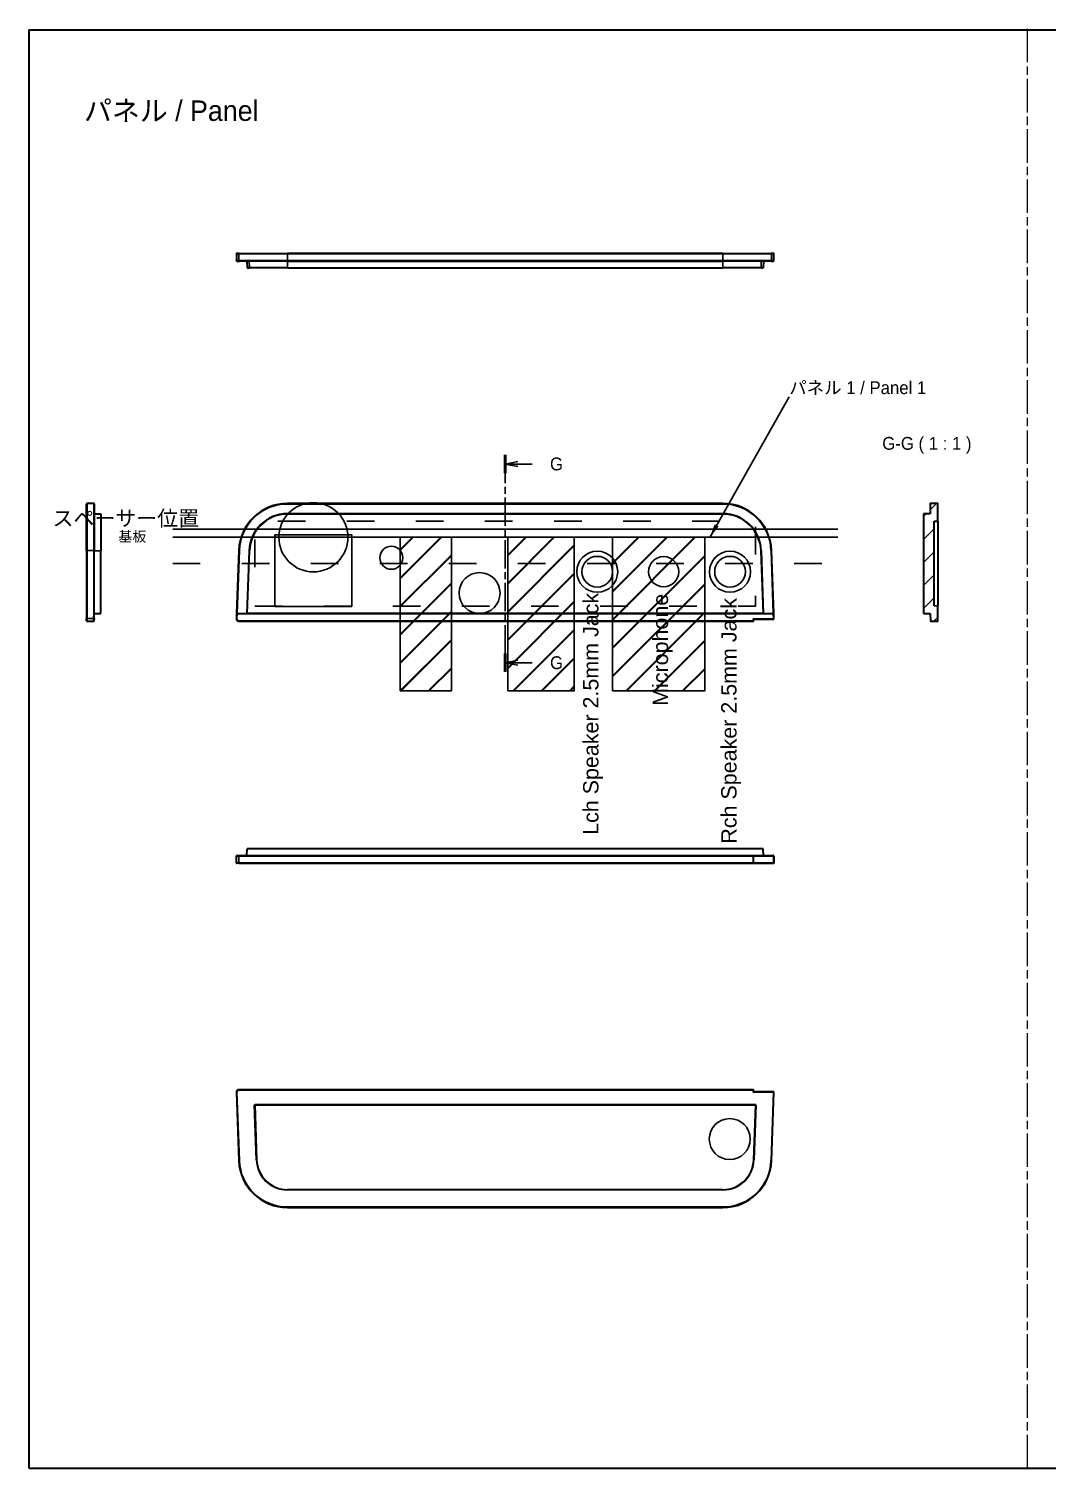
# Model space of a CAD drawing. Header units: millimetres. Extents: x 22 to 2802, y 12 to 434.
# Drawn here: x 2407.8 to 2606.8, y 12 to 293.2 of the extents above; entities that cross this region are included whole.
import ezdxf
from ezdxf.enums import TextEntityAlignment as Align

# ---------------------------------------------------------------- set-up
doc = ezdxf.new("R2010")
doc.units = ezdxf.units.MM
doc.header["$LTSCALE"] = 1.5
doc.linetypes.add('ACAD_ISO03W100', pattern=[30, 12, -18])
doc.linetypes.add('CHAIN', pattern=[0.3543, 0.2362, -0.0295, 0.0591, -0.0295])
for name, color, linetype, lineweight in [('Border (ISO)', 7, 'Continuous', 35), ('Section Line (ISO)', 7, 'CHAIN', 25), ('Sketch Geometry (ISO)', 7, 'Continuous', 18), ('Symbol (ISO)', 7, 'Continuous', 18), ('Visible (ISO)', 7, 'Continuous', 35), ('Visible Narrow (ISO)', 7, 'Continuous', 25)]:
    doc.layers.add(name, color=color, linetype=linetype, lineweight=lineweight)
doc.layers.add('draft', color=16, linetype='Continuous', true_color=0x800000)
doc.layers.add('outline', color=3, linetype='Continuous', true_color=0x00ff00)
doc.layers.add('Hatch (ISO)', color=1, linetype='Continuous', lineweight=18, true_color=0xff0000)
doc.styles.add('QCADDimTextStyle', font='txt')
doc.styles.add('textstyle174', font='')
doc.styles.add('textstyle175', font='')
doc.styles.add('textstyle177', font='')
doc.styles.add('textstyle179', font='')
doc.styles.add('textstyle180', font='')
doc.styles.add('textstyle181', font='')
doc.styles.add('textstyle182', font='')
doc.styles.add('textstyle183', font='')
doc.styles.add('textstyle20', font='')
doc.styles.add('textstyle21', font='')
doc.styles.get('textstyle174').set_extended_font_data('MS PGothic')
doc.styles.get('textstyle175').set_extended_font_data('MS PGothic')
doc.styles.get('textstyle177').set_extended_font_data('MS PGothic')
doc.styles.get('textstyle179').set_extended_font_data('Arial')
doc.styles.get('textstyle180').set_extended_font_data('Arial')
doc.styles.get('textstyle181').set_extended_font_data('Arial')
doc.styles.get('textstyle182').set_extended_font_data('Arial')
doc.styles.get('textstyle183').set_extended_font_data('Arial')
doc.styles.get('textstyle20').set_extended_font_data('MS PGothic')
doc.styles.get('textstyle21').set_extended_font_data('MS PGothic')
doc.dimstyles.new('QCADDimStyle', dxfattribs={"dimtxt": 1.8, "dimasz": 1.8, "dimexe": 0.18, "dimexo": 0.0625, "dimgap": 0.09, "dimtad": 1, "dimtoh": 1, "dimdec": 4, "dimzin": 0, "dimdsep": 46, "dimtxsty": 'QCADDimTextStyle', "dimcen": 0.09, "dimadec": 0, "dimazin": 0, "dimtfac": 1, "dimtdec": 4, "dimtofl": 0, "dimtmove": 0, "dimatfit": 3, "dimfxl": 1, "dimtolj": 1, "dimtzin": 0, "dimarcsym": 0})

# ---------------------------------------------------------------- blocks, each defined once
blk = doc.blocks.new('図面枠 tk図枠')
at = {"layer": 'Border (ISO)'}
for p, q in [((14.5, 289), (405.5, 289)), ((14.5, 289), (14.5, 8)), ((405.5, 289), (405.5, 8)), ((14.5, 8), (405.5, 8))]:
    blk.add_line(p, q, dxfattribs=at)
blk = doc.blocks.new('2dTransSection6')
at = {"layer": 'Section Line (ISO)', "linetype": 'CHAIN', "ltscale": 15.653172}
blk.add_line((107.63, 205.93), (107.63, 163.56), dxfattribs=at)
at = {"layer": 'Section Line (ISO)', "linetype": 'Continuous', "lineweight": 50}
for p, q in [((107.63, 205.93), (107.63, 202.38)), ((107.63, 167.11), (107.63, 163.56))]:
    blk.add_line(p, q, dxfattribs=at)
at = {"layer": 'Section Line (ISO)', "linetype": 'Continuous'}
for p, q in [((110.13, 204.65), (107.63, 204.15)), ((110.13, 204.15), (107.63, 204.15)), ((107.63, 204.15), (110.13, 203.65)), ((112.93, 204.15), (110.13, 204.15)), ((110.13, 165.83), (107.63, 165.33)), ((110.13, 165.33), (107.63, 165.33)), ((107.63, 165.33), (110.13, 164.83)), ((112.93, 165.33), (110.13, 165.33))]:
    blk.add_line(p, q, dxfattribs=at)
at = {"layer": 'Section Line (ISO)', "char_height": 2.5, "attachment_point": 7}
for insert, style in [((116.39, 202.88), 'textstyle20'), ((116.39, 164.06), 'textstyle21')]:
    blk.add_mtext('G', dxfattribs=dict(at, insert=insert, style=style))

msp = doc.modelspace()

# ---------------------------------------------------------------- hatches: boundary and pattern name
at = {"layer": 'draft'}
h = msp.add_hatch(dxfattribs=at)
h.set_pattern_fill('JIS_LC_8', color=256, scale=0.5, style=0, pattern_type=0)
h.paths.add_polyline_path([(2480.38, 163.85), (2490.38, 163.85), (2490.38, 193.85), (2480.38, 193.85)], flags=0)
h = msp.add_hatch(dxfattribs=at)
h.set_pattern_fill('JIS_LC_8', color=256, scale=0.5, style=0, pattern_type=0)
h.paths.add_polyline_path([(2521.88, 163.85), (2539.88, 163.85), (2539.88, 193.85), (2521.88, 193.85)], flags=0)
h.paths.add_polyline_path([(2501.38, 163.85), (2514.38, 163.85), (2514.38, 193.85), (2501.38, 193.85)], flags=0)
at = {"layer": 'Hatch (ISO)'}
h = msp.add_hatch(dxfattribs=at)
h.set_pattern_fill('ANSI31', color=256, scale=25.4, style=0, pattern_type=0)
h.set_pattern_definition([(45, (2393.25, 4.0147), (-2.245064, 2.245064), [])])
edge = h.paths.add_edge_path(flags=0)
edge.add_ellipse((2584.05, 200.35), major_axis=(0, 0.1), ratio=1, start_angle=0, end_angle=90)
edge.add_line((2583.95, 200.35), (2583.95, 198.45))
edge.add_line((2583.95, 198.45), (2582.65, 198.41))
edge.add_line((2582.65, 198.41), (2582.65, 178.96))
edge.add_line((2582.65, 178.96), (2583.95, 178.95))
edge.add_line((2583.95, 178.95), (2584, 177.55))
edge.add_ellipse((2584.1, 177.55), major_axis=(-0.0999, -0.0035), ratio=1, start_angle=0, end_angle=88)
edge.add_line((2584.1, 177.45), (2585.35, 177.45))
edge.add_ellipse((2585.35, 177.55), major_axis=(0, -0.1), ratio=1, start_angle=0, end_angle=90)
edge.add_line((2585.45, 177.55), (2585.45, 180.4))
edge.add_line((2585.45, 180.4), (2584.75, 180.43))
edge.add_line((2584.75, 180.43), (2584.75, 196.98))
edge.add_line((2584.75, 196.98), (2585.45, 197))
edge.add_line((2585.45, 197), (2585.45, 200.35))
edge.add_ellipse((2585.35, 200.35), major_axis=(0.1, 0), ratio=1, start_angle=0, end_angle=90)
edge.add_line((2585.35, 200.45), (2584.05, 200.45))

# ---------------------------------------------------------------- linework, layer by layer
at = {"layer": 'draft'}
for p, q in [((2435.88, 195.45), (2565.88, 195.45)), ((2435.88, 193.85), (2565.88, 193.85))]:
    msp.add_line(p, q, dxfattribs=at)
at = {"layer": 'draft', "linetype": 'ACAD_ISO03W100', "ltscale": 0.3}
msp.add_line((2435.88, 188.7), (2565.88, 188.7), dxfattribs=at)
at = {"layer": 'draft', "linetype": 'ACAD_ISO03W100', "ltscale": 0.3, "flags": 128}
msp.add_lwpolyline([(2451.93, 180.4), (2549.83, 180.4), (2549.83, 197), (2451.93, 197)], close=True, dxfattribs=at)
at = {"layer": 'draft', "flags": 128}
for points in [[(2480.38, 163.85), (2490.38, 163.85), (2490.38, 193.85), (2480.38, 193.85)], [(2501.38, 163.85), (2514.38, 163.85), (2514.38, 193.85), (2501.38, 193.85)], [(2521.88, 163.85), (2539.88, 163.85), (2539.88, 193.85), (2521.88, 193.85)]]:
    msp.add_lwpolyline(points, close=True, dxfattribs=at)
at = {"layer": 'draft'}
for centre, radius in [((2463.38, 193.85), 6.75), ((2518.88, 187.13), 4), ((2544.83, 187.13), 4), ((2544.77, 76.29), 4)]:
    msp.add_circle(centre, radius, dxfattribs=at)
at = {"layer": 'outline', "flags": 128}
msp.add_lwpolyline([(2455.88, 180.35), (2470.88, 180.35), (2470.88, 194.35), (2455.88, 194.35)], close=True, dxfattribs=at)
at = {"layer": 'outline'}
for centre, radius in [((2478.63, 189.85), 2.25), ((2518.88, 187.13), 3), ((2531.85, 187.13), 2.95), ((2544.83, 187.13), 3), ((2495.88, 182.95), 4)]:
    msp.add_circle(centre, radius, dxfattribs=at)
at = {"layer": 'Sketch Geometry (ISO)', "color": 4, "linetype": 'CHAIN', "lineweight": 18, "ltscale": 18.456699, "true_color": 0x00ffff}
msp.add_line((2602.89, 293.19), (2602.89, 12), dxfattribs=at)
at = {"layer": 'Visible (ISO)'}
for p, q in [((2448.34, 249.21), (2448.34, 247.94)), ((2448.37, 247.87), (2448.41, 247.84)), ((2448.44, 249.31), (2448.44, 249.31)), ((2448.92, 249.31), (2448.44, 249.31)), ((2448.48, 247.81), (2448.92, 247.81)), ((2448.92, 249.31), (2458.32, 249.31)), ((2458.32, 247.81), (2448.92, 247.81)), ((2450.38, 247.81), (2450.43, 246.51)), ((2543.44, 249.31), (2458.32, 249.31)), ((2458.32, 247.81), (2543.44, 247.81)), ((2543.44, 249.31), (2552.84, 249.31)), ((2552.84, 247.81), (2543.44, 247.81)), ((2551.38, 247.81), (2551.33, 246.51)), ((2553.32, 249.31), (2552.84, 249.31)), ((2552.84, 247.81), (2553.28, 247.81)), ((2553.35, 247.84), (2553.39, 247.87)), ((2553.42, 247.94), (2553.42, 249.21)), ((2450.43, 246.51), (2450.87, 246.51)), ((2458.32, 246.51), (2450.87, 246.51)), ((2458.32, 246.51), (2543.44, 246.51)), ((2550.89, 246.51), (2543.44, 246.51)), ((2550.89, 246.51), (2551.33, 246.51)), ((2419.05, 191.29), (2419.05, 200.35)), ((2420.45, 200.45), (2419.15, 200.45)), ((2420.55, 200.35), (2420.55, 191.29)), ((2543.44, 200.45), (2458.32, 200.45)), ((2583.95, 200.35), (2583.95, 198.45)), ((2585.35, 200.45), (2584.05, 200.45)), ((2585.45, 197), (2585.45, 200.35)), ((2420.55, 198.45), (2421.85, 198.41)), ((2421.85, 198.41), (2421.85, 191.22)), ((2543.44, 198.45), (2458.32, 198.45)), ((2458.32, 198.41), (2543.44, 198.41)), ((2583.95, 198.45), (2582.65, 198.41)), ((2582.65, 198.41), (2582.65, 178.96)), ((2584.75, 196.98), (2585.45, 197)), ((2584.75, 180.43), (2584.75, 196.98)), ((2585.45, 197), (2585.45, 191.17)), ((2419.05, 191.29), (2419.05, 177.97)), ((2420.55, 178.95), (2420.55, 191.29)), ((2421.85, 178.96), (2421.85, 191.22)), ((2448.82, 191.29), (2448.38, 178.96)), ((2450.82, 191.22), (2450.38, 178.95)), ((2450.43, 178.96), (2450.87, 191.22)), ((2550.89, 191.22), (2551.33, 178.96)), ((2551.38, 178.95), (2550.94, 191.22)), ((2553.38, 178.96), (2552.94, 191.29)), ((2585.45, 191.17), (2585.45, 180.4)), ((2585.45, 180.4), (2584.75, 180.43)), ((2585.45, 177.55), (2585.45, 180.4)), ((2419.05, 177.55), (2419.05, 177.97)), ((2419.15, 177.45), (2420.4, 177.45)), ((2420.52, 177.96), (2420.5, 177.55)), ((2420.52, 177.96), (2420.55, 178.95)), ((2420.55, 178.95), (2421.85, 178.96)), ((2448.38, 178.96), (2448.34, 177.97)), ((2448.48, 178.95), (2450.38, 178.95)), ((2448.48, 178.95), (2448.48, 178.95)), ((2448.84, 177.45), (2549.33, 177.45)), ((2450.38, 178.95), (2450.43, 178.96)), ((2450.38, 178.95), (2551.38, 178.95)), ((2551.33, 178.96), (2450.43, 178.96)), ((2549.43, 177.55), (2549.43, 177.85)), ((2549.43, 177.85), (2553.32, 177.85)), ((2551.38, 178.95), (2551.33, 178.96)), ((2551.38, 178.95), (2553.28, 178.95)), ((2553.28, 178.95), (2553.28, 178.95)), ((2553.42, 177.96), (2553.38, 178.96)), ((2582.65, 178.96), (2583.95, 178.95)), ((2583.95, 178.95), (2584, 177.55)), ((2584.1, 177.45), (2585.35, 177.45)), ((2450.38, 131.68), (2450.43, 132.98)), ((2551.33, 132.98), (2450.43, 132.98)), ((2551.38, 131.68), (2551.33, 132.98)), ((2448.34, 130.28), (2448.34, 131.55)), ((2448.37, 131.62), (2448.41, 131.65)), ((2448.84, 130.18), (2448.44, 130.18)), ((2448.48, 131.68), (2450.38, 131.68)), ((2448.48, 131.68), (2448.48, 131.68)), ((2448.84, 130.18), (2549.33, 130.18)), ((2450.38, 131.68), (2551.38, 131.68)), ((2549.33, 130.18), (2553.32, 130.18)), ((2549.43, 131.53), (2549.43, 131.54)), ((2549.43, 130.28), (2549.43, 131.53)), ((2551.38, 131.68), (2553.28, 131.68)), ((2553.28, 131.68), (2553.28, 131.68)), ((2553.35, 131.65), (2553.39, 131.62)), ((2553.42, 131.55), (2553.42, 130.28)), ((2448.34, 85.42), (2448.82, 72.1)), ((2549.33, 85.94), (2448.84, 85.94)), ((2549.43, 85.54), (2549.33, 85.44)), ((2549.43, 85.54), (2549.43, 85.84)), ((2553.32, 85.54), (2549.43, 85.54)), ((2552.94, 72.1), (2553.42, 85.44)), ((2452.27, 72.23), (2451.88, 82.99)), ((2451.88, 82.99), (2549.88, 82.99)), ((2451.88, 82.99), (2451.91, 82.97)), ((2549.85, 82.97), (2451.91, 82.97)), ((2451.91, 82.97), (2452.29, 72.23)), ((2549.47, 72.23), (2549.85, 82.97)), ((2549.88, 82.99), (2549.49, 72.23)), ((2549.88, 82.99), (2549.85, 82.97)), ((2458.32, 66.42), (2543.44, 66.42)), ((2543.44, 66.39), (2458.32, 66.39)), ((2458.32, 62.94), (2543.44, 62.94))]:
    msp.add_line(p, q, dxfattribs=at)
for centre, radius, start, end in [((2448.44, 249.21), 0.1, 90, 180), ((2553.32, 249.21), 0.1, 0, 90), ((2553.32, 247.94), 0.1, 314.2099, 0), ((2419.15, 200.35), 0.1, 90, 180), ((2420.45, 200.35), 0.1, 0, 90), ((2458.32, 190.95), 9.5, 90, 177.9441), ((2543.44, 190.95), 9.5, 2.0559, 90), ((2584.05, 200.35), 0.1, 90, 180), ((2585.35, 200.35), 0.1, 0, 90), ((2458.32, 190.95), 7.5, 90, 177.9441), ((2458.32, 190.95), 7.45, 90, 177.9441), ((2543.44, 190.95), 7.5, 2.0559, 90), ((2543.44, 190.95), 7.45, 2.0559, 90), ((2419.15, 177.55), 0.1, 180, 270), ((2420.4, 177.55), 0.1, 270, 358), ((2448.84, 177.95), 0.5, 177.9441, 270), ((2549.33, 177.55), 0.1, 270, 0), ((2553.32, 177.95), 0.1, 270, 2.0559), ((2584.1, 177.55), 0.1, 182, 270), ((2585.35, 177.55), 0.1, 270, 0), ((2448.44, 130.28), 0.1, 180, 270), ((2549.33, 130.28), 0.1, 270, 0), ((2553.32, 130.28), 0.1, 270, 0), ((2553.32, 131.55), 0.1, 0, 45.7901), ((2448.84, 85.44), 0.5, 90, 182.0559), ((2549.33, 85.84), 0.1, 0, 90), ((2553.32, 85.44), 0.1, 357.9441, 90), ((2458.32, 72.44), 9.5, 182.0559, 270), ((2458.32, 72.44), 6.05, 182.0559, 270), ((2458.32, 72.44), 6.03, 182.0559, 270), ((2543.44, 72.44), 6.05, 270, 357.9441), ((2543.44, 72.44), 6.03, 270, 357.9441), ((2543.44, 72.44), 9.5, 270, 357.9441)]:
    msp.add_arc(centre, radius, start, end, dxfattribs=at)
for centre, major_axis, ratio, start_param, end_param in [((2448.84, 247.94), (0.5, 0), 0.027937, 3.141593, 3.143291), ((2448.44, 247.94), (-0.0697, -0.0717), 0.998748, 6.277164, 6.283185), ((2448.48, 247.91), (0.0376, 0.0927), 0.999102, 1.956287, 3.527084), ((2553.28, 247.91), (0.0376, -0.0927), 0.999102, 5.897694, 7.468491), ((2420.45, 178.95), (-0.1, 0.0017), 0.035863, 3.142218, 4.713015), ((2448.48, 178.95), (0.0999, -0.0036), 0.017444, 3.141593, 4.712389), ((2549.33, 177.95), (0.1, -0.1), 0.017455, 4.729842, 6.265732), ((2553.28, 178.95), (0.0999, 0.0036), 0.017444, 4.712389, 6.283185), ((2448.84, 131.55), (0.5, 0), 0.027937, 3.139887, 3.141593), ((2448.44, 131.55), (-0.0697, 0.0717), 0.998748, 0, 0.006021), ((2448.48, 131.58), (0.0376, -0.0927), 0.999102, 2.756101, 3.527084), ((2549.33, 131.55), (-0.0719, 0.0719), 0.965689, 3.944444, 5.480334), ((2549.33, 131.54), (0, 0.1), 0.999391, 4.712389, 4.747296), ((2553.28, 131.58), (0.0376, 0.0927), 0.999102, 5.897694, 6.668677)]:
    msp.add_ellipse(centre, major_axis=major_axis, ratio=ratio, start_param=start_param, end_param=end_param, dxfattribs=at)
for points, knots in [([(2448.36, 247.88), (2448.36, 247.89), (2448.36, 247.89), (2448.35, 247.91), (2448.35, 247.91), (2448.34, 247.93), (2448.34, 247.94), (2448.34, 247.94)], [0.001387876, 0.001387876, 0.001387876, 0.001387876, 0.003189796, 0.003189796, 0.006283713, 0.006283713, 0.008067886, 0.008067886, 0.008067886, 0.008067886]), ([(2448.34, 131.55), (2448.34, 131.56), (2448.34, 131.57), (2448.35, 131.59), (2448.36, 131.6), (2448.37, 131.61), (2448.37, 131.62), (2448.37, 131.62)], [0, 0, 0, 0, 0.0032482, 0.0032482, 0.006498701, 0.006498701, 0.008075606, 0.008075606, 0.008075606, 0.008075606])]:
    msp.add_open_spline(points, degree=3, knots=knots, dxfattribs=at)
at = {"layer": 'Visible Narrow (ISO)'}
for p, q in [((2448.34, 249.21), (2448.82, 249.21)), ((2448.34, 247.94), (2448.34, 249.21)), ((2448.34, 249.21), (2448.34, 249.21)), ((2448.38, 247.91), (2448.34, 247.94)), ((2448.82, 247.91), (2448.38, 247.91)), ((2448.82, 247.91), (2448.82, 249.21)), ((2458.32, 249.21), (2448.82, 249.21)), ((2448.82, 247.91), (2458.32, 247.91)), ((2450.82, 247.81), (2450.87, 246.51)), ((2458.32, 249.31), (2458.32, 249.21)), ((2458.32, 247.91), (2458.32, 249.21)), ((2458.32, 249.21), (2543.44, 249.21)), ((2458.32, 247.81), (2458.32, 247.91)), ((2543.44, 247.91), (2458.32, 247.91)), ((2458.32, 247.81), (2458.32, 246.51)), ((2543.44, 249.31), (2543.44, 249.21)), ((2543.44, 247.91), (2543.44, 249.21)), ((2552.94, 249.21), (2543.44, 249.21)), ((2543.44, 247.81), (2543.44, 247.91)), ((2543.44, 247.91), (2552.94, 247.91)), ((2543.44, 247.81), (2543.44, 246.51)), ((2550.94, 247.81), (2550.89, 246.51)), ((2552.94, 249.21), (2553.42, 249.21)), ((2552.94, 247.91), (2552.94, 249.21)), ((2553.38, 247.91), (2552.94, 247.91)), ((2553.42, 247.94), (2553.38, 247.91)), ((2553.42, 249.21), (2553.42, 249.21)), ((2553.42, 249.21), (2553.42, 247.94)), ((2553.42, 247.94), (2553.42, 247.94)), ((2419.15, 200.45), (2419.15, 191.29)), ((2420.45, 191.29), (2420.45, 200.45)), ((2458.32, 200.35), (2458.32, 200.45)), ((2458.32, 200.35), (2543.44, 200.35)), ((2543.44, 200.35), (2543.44, 200.45)), ((2458.32, 198.45), (2458.32, 198.41)), ((2543.44, 198.45), (2543.44, 198.41)), ((2420.45, 191.29), (2419.15, 191.29)), ((2419.15, 177.97), (2419.15, 191.29)), ((2420.45, 191.29), (2420.45, 178.96)), ((2420.55, 191.22), (2421.85, 191.22)), ((2448.48, 178.95), (2448.92, 191.29)), ((2448.92, 191.29), (2448.82, 191.29)), ((2450.82, 191.22), (2450.87, 191.22)), ((2550.94, 191.22), (2550.89, 191.22)), ((2552.84, 191.29), (2552.94, 191.29)), ((2552.84, 191.29), (2553.28, 178.95)), ((2420.42, 177.97), (2419.15, 177.97)), ((2419.15, 177.97), (2419.15, 177.45)), ((2420.4, 177.45), (2420.42, 177.97)), ((2420.45, 178.96), (2420.42, 177.97)), ((2448.44, 177.96), (2448.48, 178.95)), ((2549.33, 177.55), (2448.84, 177.55)), ((2448.84, 177.55), (2448.84, 177.45)), ((2549.33, 177.95), (2549.33, 177.55)), ((2553.32, 177.95), (2549.33, 177.95)), ((2549.33, 177.45), (2549.33, 177.55)), ((2553.28, 178.95), (2553.32, 177.95)), ((2553.32, 177.95), (2553.32, 177.85)), ((2448.34, 130.28), (2448.84, 130.28)), ((2448.44, 131.65), (2448.48, 131.68)), ((2549.33, 131.63), (2448.84, 131.63)), ((2448.84, 131.63), (2448.84, 131.53)), ((2448.84, 131.53), (2549.33, 131.53)), ((2448.84, 130.28), (2448.84, 131.53)), ((2549.33, 130.28), (2448.84, 130.28)), ((2448.84, 130.18), (2448.84, 130.28)), ((2549.33, 131.65), (2549.33, 131.63)), ((2553.32, 131.65), (2549.33, 131.65)), ((2549.33, 131.53), (2549.33, 131.63)), ((2549.33, 131.53), (2549.43, 131.53)), ((2549.33, 131.53), (2549.33, 130.28)), ((2549.43, 130.28), (2549.33, 130.28)), ((2549.33, 130.18), (2549.33, 130.28)), ((2549.43, 131.55), (2553.32, 131.55)), ((2553.32, 130.28), (2549.43, 130.28)), ((2553.28, 131.68), (2553.32, 131.65)), ((2553.32, 131.65), (2553.32, 131.55)), ((2553.32, 131.55), (2553.42, 131.55)), ((2553.32, 131.55), (2553.32, 130.28)), ((2553.42, 130.28), (2553.32, 130.28)), ((2553.32, 130.28), (2553.32, 130.18)), ((2448.44, 85.43), (2448.34, 85.42)), ((2448.92, 72.11), (2448.44, 85.43)), ((2448.84, 85.84), (2448.84, 85.94)), ((2448.84, 85.84), (2549.33, 85.84)), ((2549.33, 85.84), (2549.33, 85.94)), ((2549.33, 85.84), (2549.43, 85.84)), ((2549.33, 85.84), (2549.33, 85.44)), ((2549.33, 85.44), (2553.32, 85.44)), ((2553.32, 85.44), (2552.84, 72.11)), ((2553.32, 85.54), (2553.32, 85.44)), ((2553.42, 85.44), (2553.32, 85.44)), ((2448.92, 72.11), (2448.82, 72.1)), ((2452.27, 72.23), (2452.29, 72.23)), ((2549.49, 72.23), (2549.47, 72.23)), ((2552.84, 72.11), (2552.94, 72.1)), ((2458.32, 66.39), (2458.32, 66.42)), ((2543.44, 66.39), (2543.44, 66.42)), ((2543.44, 63.04), (2458.32, 63.04)), ((2458.32, 63.04), (2458.32, 62.94)), ((2543.44, 63.04), (2543.44, 62.94))]:
    msp.add_line(p, q, dxfattribs=at)
for centre, radius, start, end in [((2458.32, 190.95), 9.4, 90, 177.9441), ((2543.44, 190.95), 9.4, 2.0559, 90), ((2448.84, 177.95), 0.4, 177.9441, 270), ((2448.84, 85.44), 0.4, 90, 182.0559), ((2458.32, 72.44), 9.4, 182.0559, 270), ((2543.44, 72.44), 9.4, 270, 357.9441)]:
    msp.add_arc(centre, radius, start, end, dxfattribs=at)
for centre, major_axis, ratio, start_param, end_param in [((2448.44, 249.21), (0, 0.1), 0.999356, 0, 1.570796), ((2448.44, 247.94), (-0.0697, -0.0717), 0.998748, 5.483371, 6.277164), ((2448.84, 247.94), (0.5, 0), 0.027937, 3.143291, 3.177475), ((2448.92, 249.21), (0, 0.1), 0.999356, 0, 1.570796), ((2448.92, 247.91), (0, -0.1), 0.999356, 4.712389, 6.283185), ((2552.84, 249.21), (0, 0.1), 0.999356, 4.712389, 6.283185), ((2552.84, 247.91), (0, -0.1), 0.999356, 0, 1.570796), ((2553.32, 249.21), (0, 0.1), 0.999356, 4.712389, 6.283185), ((2553.32, 247.94), (0.0697, -0.0717), 0.998748, 0, 0.799814), ((2419.15, 191.29), (-0.1, 0), 0.035874, 4.712389, 6.283185), ((2420.45, 191.29), (0.1, 0), 0.035874, 0, 1.570796), ((2419.15, 177.97), (-0.1, 0), 0.035874, 4.712389, 6.283185), ((2420.42, 177.97), (0.0999, -0.0035), 0.035853, 0, 1.572048), ((2448.44, 177.97), (-0.0999, 0.0036), 0.034877, 0, 1.572048), ((2549.33, 177.55), (0.1, 0), 0.034899, 4.712389, 6.283185), ((2553.32, 177.95), (0.0999, 0.0036), 0.034877, 4.711137, 6.283185), ((2448.84, 131.55), (0.5, 0), 0.027937, 3.141593, 4.712389), ((2448.44, 131.55), (-0.0697, 0.0717), 0.998748, 5.510951, 6.283185), ((2448.84, 131.65), (-0.4, 0), 0.034921, 6.247303, 7.853982), ((2549.33, 131.53), (0.1, 0), 0.999391, 0, 1.570796), ((2553.32, 131.55), (0.0697, 0.0717), 0.998748, 0, 0.772234)]:
    msp.add_ellipse(centre, major_axis=major_axis, ratio=ratio, start_param=start_param, end_param=end_param, dxfattribs=at)

# ---------------------------------------------------------------- block references
msp.add_blockref('図面枠 tk図枠', (2393.25, 4.01))
at = {"layer": 'Section Line (ISO)'}
msp.add_blockref('2dTransSection6', (2393.25, 4.01), dxfattribs=at)

# ---------------------------------------------------------------- texts
at = {"layer": 'draft'}
for s, height, style, p in [('スペーサー位置', 3, 'textstyle179', (2426.72, 197.57)), ('基板', 2, 'textstyle180', (2428, 194))]:
    msp.add_text(s, height=height, dxfattribs=dict(at, style=style)).set_placement(p, align=Align.MIDDLE_CENTER)
for s, style, p in [('Lch Speaker 2.5mm Jack', 'textstyle182', (2517.61, 159.36)), ('Microphone', 'textstyle181', (2531.21, 171.87)), ('Rch Speaker 2.5mm Jack', 'textstyle183', (2544.6, 157.99))]:
    msp.add_text(s, height=3, rotation=90, dxfattribs=dict(at, style=style)).set_placement(p, align=Align.MIDDLE_CENTER)
at = {"layer": 'Symbol (ISO)', "color": 7, "line_spacing_factor": 1.5}
for s, insert, char_height, width, attachment_point, style in [('{\\fＭＳ Ｐゴシック|b0|i0;\\H4.0000;パネル / Panel}', (2418.55, 277.07), 4, 37.9883, 4, 'textstyle174'), ('{パネル 1 / Panel 1}', (2556.41, 221.68), 2.5, 29.7661, 7, 'textstyle177')]:
    msp.add_mtext(s, dxfattribs=dict(at, insert=insert, char_height=char_height, width=width, attachment_point=attachment_point, style=style))
at = {"layer": 'Symbol (ISO)', "color": 7, "insert": (2574.59, 210.2), "char_height": 2.5, "attachment_point": 7, "style": 'textstyle175'}
msp.add_mtext('G-G ( 1 : 1 )', dxfattribs=at)

# ---------------------------------------------------------------- leaders
at = {"layer": 'Symbol (ISO)', "color": 100, "true_color": 0x00ff3f}
msp.add_leader([(2540.88, 193.83), (2556.41, 221.27)], dimstyle='QCADDimStyle', override={"dimscale": 1.5, "dimtxt": 0.18, "dimtad": 0, "dimtih": 1}, dxfattribs=at)

doc.saveas('drawing.dxf')
